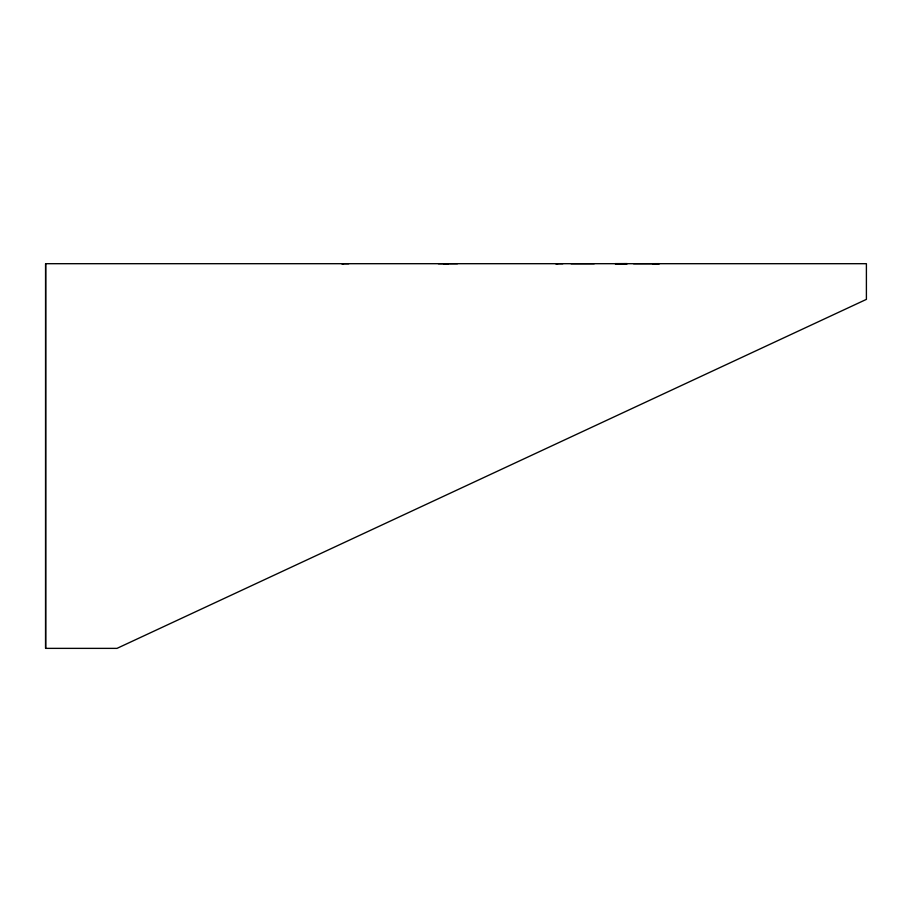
<?xml version="1.0" encoding="UTF-8"?>
<svg xmlns="http://www.w3.org/2000/svg" width="912" height="912" viewBox="0 0 912 912"><rect width="100%" height="100%" fill="white"/><g stroke="black" fill="none" stroke-linecap="round" stroke-linejoin="round"><path stroke-width="1.37" d="M45.6 648.375L45.623 263.693L866.4 263.693L866.4 299.375L116.975 648.375L45.623 648.364L45.623 263.693M571.083 263.716L594.271 263.705M343.573 263.728L341.806 263.728L348.737 263.716M438.364 263.705L457.493 263.682M557.688 263.693L562.852 263.693M652.479 263.682L659.41 263.671L633.544 263.693M443.528 263.693L448.396 263.705M557.688 263.705L555.921 263.705L557.688 263.705M624.196 263.648L615.098 263.659L627.296 263.636L624.196 263.636"/></g></svg>
